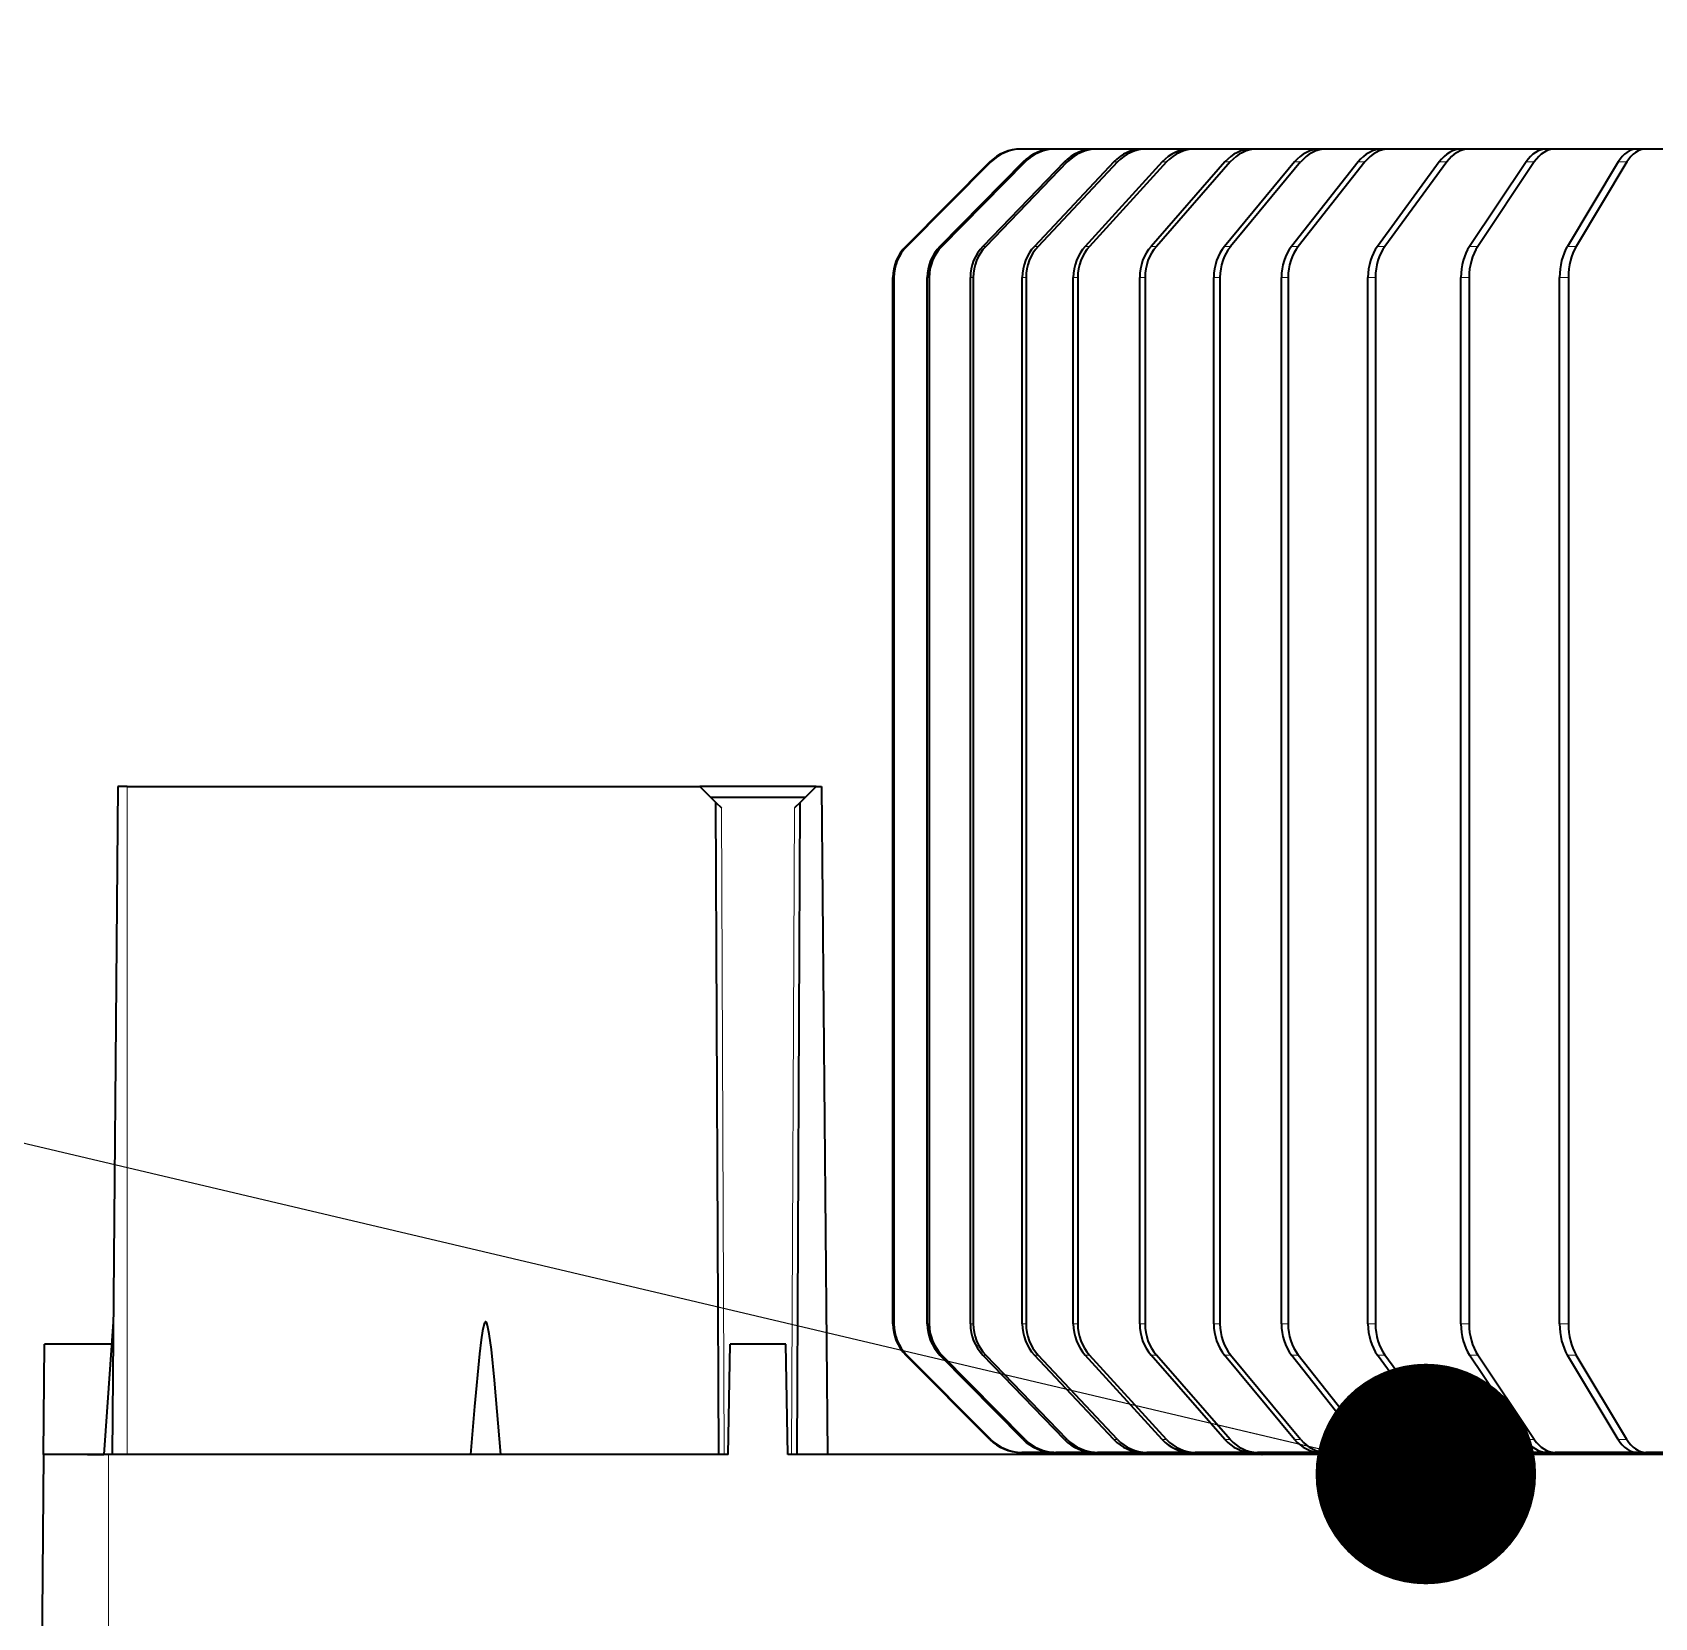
# Model space of a CAD drawing. Header units: inches. Extents: x 258415 to 640093, y 441672 to 945769.
# Drawn here: x 329174.9 to 329248.4, y 462775.4 to 462847.2 of the extents above; entities that cross this region are included whole.
import ezdxf

# ---------------------------------------------------------------- set-up
doc = ezdxf.new("R2010")
doc.units = ezdxf.units.IN
doc.header["$MEASUREMENT"] = 0
for name, color, linetype in [('CQ Light Elevation', 4, 'Continuous'), ('CQ section wall', 3, 'Continuous'), ('CQ Wall hatch_CHB', 8, 'Continuous'), ('CQ_callout', 34, 'Continuous')]:
    doc.layers.add(name, color=color, linetype=linetype)
doc.layers.add('CQ Lighting', color=5, linetype='Continuous', lineweight=0)
doc.styles.get("Standard").update_dxf_attribs({"font": 'arial.ttf'})
doc.dimstyles.get("Standard").update_dxf_attribs({"dimtxt": 0.18, "dimasz": 0.18, "dimexe": 0.18, "dimexo": 0.0625, "dimgap": 0.09, "dimtad": 0, "dimtih": 1, "dimtoh": 1, "dimdec": 4, "dimzin": 0, "dimdsep": 46, "dimtxsty": 'Standard', "dimcen": 0.09, "dimadec": 0, "dimazin": 0, "dimtfac": 1, "dimtdec": 4, "dimtofl": 0, "dimtmove": 0, "dimatfit": 3, "dimfxl": 1, "dimtolj": 1, "dimtzin": 0, "dimarcsym": 0})

# ---------------------------------------------------------------- blocks, each defined once
blk = doc.blocks.new('section c and d ff12')
at = {"layer": 'CQ Wall hatch_CHB', "ltscale": 300, "extrusion": (1.65644e-08, -2.02966e-09, 1)}
h = blk.add_hatch(dxfattribs=at)
h.set_pattern_fill('AR-CONC', color=256, scale=10, angle=-13.97142, style=0)
h.set_pattern_definition([(36.028577, (7745.6, -14615.695), (68.0890203, -23.40695), [7.5, -82.5]), (341.028577, (7745.6, -14615.695), (4.696116, 76.343932), [6, -66]), (86.480021, (7751.27, -14617.646), (72.7851354, 52.936981), [6.374019, -70.114211]), (32.212777, (7750.43, -14596.29), (99.570572, -41.829513), [11.25, -123.75]), (82.664212, (7758.72, -14599.77), (114.220033, 71.96377), [9.561034, -105.171376]), (337.21274, (7750.43, -14596.29), (114.220033, 71.96377), [9, -99]), (7.028577, (7758.923, -14603.554), (48.2040844, -53.482392), [7.5, -82.5]), (312.028577, (7758.92, -14603.55), (41.119588, 64.495185), [6, -66]), (57.480021, (7762.94, -14608.01), (89.323671, 11.012793), [6.374019, -70.114211]), (23.5285767, (7745.598, -14615.695), (9.2173322, 32.010976), [0, -65.2, 0, -67, 0, -66.25]), (353.528577, (7745.598, -14615.695), (35.0512903, 31.9228578), [0, -38.2, 0, -63.7, 0, -25.25]), (313.5285767, (7723.957, -14610.311), (51.2584374, -15.0772595), [0, -25, 0, -78, 0, -103.5]), (303.528577, (7714.253, -14607.897), (59.0102484, -4.3659754), [0, -32.5, 0, -51.8, 0, -73.5])])
h.paths.add_polyline_path([(327558.049, 463573.855), (327558.049, 463323.855), (332240.075, 463323.855), (332240.075, 463573.855)])
h.paths.add_polyline_path([(327558.049, 459623.855), (327558.049, 459373.855), (332240.075, 459373.855), (332240.075, 459623.855)])
blk = doc.blocks.new('T.HC0E0.HQ12 side 1')
at = {"layer": 'CQ Lighting', "color": 1, "lineweight": 35, "ltscale": 0.001089}
for p, q in [((441426.61, 518936.818), (441426.567, 518936.818)), ((441426.567, 518877.718), (441426.61, 518877.718))]:
    blk.add_line(p, q, dxfattribs=at)
at = {"layer": 'CQ Lighting', "color": 1, "lineweight": 35, "ltscale": 0.036159}
blk.add_line((441428.057, 518936.818), (441426.61, 518936.818), dxfattribs=at)
at = {"layer": 'CQ Lighting', "color": 1, "lineweight": 35, "ltscale": 0.002171}
for p, q in [((441428.144, 518936.818), (441428.057, 518936.818)), ((441428.057, 518877.718), (441428.144, 518877.718))]:
    blk.add_line(p, q, dxfattribs=at)
at = {"layer": 'CQ Lighting', "color": 1, "lineweight": 35, "ltscale": 0.044035}
blk.add_line((441429.905, 518936.818), (441428.144, 518936.818), dxfattribs=at)
at = {"layer": 'CQ Lighting', "color": 1, "lineweight": 35, "ltscale": 0.003235}
for p, q in [((441430.034, 518936.818), (441429.905, 518936.818)), ((441429.905, 518877.718), (441430.034, 518877.718))]:
    blk.add_line(p, q, dxfattribs=at)
at = {"layer": 'CQ Lighting', "color": 1, "lineweight": 35, "ltscale": 0.051704}
blk.add_line((441432.103, 518936.818), (441430.034, 518936.818), dxfattribs=at)
at = {"layer": 'CQ Lighting', "color": 1, "lineweight": 35, "ltscale": 0.004275}
for p, q in [((441432.274, 518936.818), (441432.103, 518936.818)), ((441432.103, 518877.718), (441432.274, 518877.718))]:
    blk.add_line(p, q, dxfattribs=at)
at = {"layer": 'CQ Lighting', "color": 1, "lineweight": 35, "ltscale": 0.119439}
blk.add_line((441437.051, 518936.818), (441432.274, 518936.818), dxfattribs=at)
at = {"layer": 'CQ Lighting', "color": 1, "lineweight": 35, "ltscale": 0.005084}
for p, q in [((441434.467, 518936.818), (441434.264, 518936.818)), ((441434.264, 518877.718), (441434.467, 518877.718))]:
    blk.add_line(p, q, dxfattribs=at)
at = {"layer": 'CQ Lighting', "color": 1, "lineweight": 35, "ltscale": 0.14194}
blk.add_line((441440.145, 518936.818), (441434.467, 518936.818), dxfattribs=at)
at = {"layer": 'CQ Lighting', "color": 1, "lineweight": 35, "ltscale": 0.00606}
for p, q in [((441437.294, 518936.818), (441437.051, 518936.818)), ((441437.051, 518877.718), (441437.294, 518877.718))]:
    blk.add_line(p, q, dxfattribs=at)
at = {"layer": 'CQ Lighting', "color": 1, "lineweight": 35, "ltscale": 0.141899}
blk.add_line((441442.97, 518936.818), (441437.294, 518936.818), dxfattribs=at)
at = {"layer": 'CQ Lighting', "color": 1, "lineweight": 35, "ltscale": 0.00699}
for p, q in [((441440.425, 518936.818), (441440.145, 518936.818)), ((441440.145, 518877.718), (441440.425, 518877.718))]:
    blk.add_line(p, q, dxfattribs=at)
at = {"layer": 'CQ Lighting', "color": 1, "lineweight": 35, "ltscale": 0.204008}
blk.add_line((441448.585, 518936.818), (441440.425, 518936.818), dxfattribs=at)
at = {"layer": 'CQ Lighting', "color": 1, "lineweight": 35, "ltscale": 0.007696}
for p, q in [((441443.277, 518936.818), (441442.97, 518936.818)), ((441442.97, 518877.718), (441443.277, 518877.718))]:
    blk.add_line(p, q, dxfattribs=at)
at = {"layer": 'CQ Lighting', "color": 1, "lineweight": 35, "ltscale": 0.193913}
blk.add_line((441451.034, 518936.818), (441443.277, 518936.818), dxfattribs=at)
at = {"layer": 'CQ Lighting', "color": 1, "lineweight": 35, "ltscale": 0.008525}
for p, q in [((441446.909, 518936.818), (441446.568, 518936.818)), ((441446.568, 518877.718), (441446.909, 518877.718))]:
    blk.add_line(p, q, dxfattribs=at)
at = {"layer": 'CQ Lighting', "color": 1, "lineweight": 35, "ltscale": 0.179971}
blk.add_line((441454.108, 518936.818), (441446.909, 518936.818), dxfattribs=at)
at = {"layer": 'CQ Lighting', "color": 1, "lineweight": 35, "ltscale": 0.009289}
for p, q in [((441450.791, 518936.818), (441450.419, 518936.818)), ((441450.419, 518877.718), (441450.791, 518877.718))]:
    blk.add_line(p, q, dxfattribs=at)
at = {"layer": 'CQ Lighting', "color": 1, "lineweight": 35, "ltscale": 0.164659}
blk.add_line((441457.377, 518936.818), (441450.791, 518936.818), dxfattribs=at)
at = {"layer": 'CQ Lighting', "color": 1, "lineweight": 35, "ltscale": 0.009983}
for p, q in [((441454.901, 518936.818), (441454.501, 518936.818)), ((441454.501, 518877.718), (441454.901, 518877.718))]:
    blk.add_line(p, q, dxfattribs=at)
at = {"layer": 'CQ Lighting', "color": 1, "lineweight": 35, "ltscale": 0.148094}
blk.add_line((441460.824, 518936.818), (441454.901, 518936.818), dxfattribs=at)
at = {"layer": 'CQ Lighting', "color": 1, "lineweight": 35, "ltscale": 0.135098}
for p, q in [((441425.158, 518936.232), (441421.344, 518932.404)), ((441425.158, 518936.232), (441421.344, 518932.404)), ((441425.202, 518936.232), (441421.388, 518932.404)), ((441425.158, 518878.304), (441421.344, 518882.132)), ((441425.202, 518878.304), (441421.388, 518882.132))]:
    blk.add_line(p, q, dxfattribs=at)
at = {"layer": 'CQ Lighting', "color": 1, "lineweight": 35, "ltscale": 0.134331}
for p, q in [((441426.664, 518936.232), (441422.894, 518932.404)), ((441426.751, 518936.232), (441422.981, 518932.404)), ((441426.664, 518878.304), (441422.894, 518882.132)), ((441426.751, 518878.304), (441422.981, 518882.132))]:
    blk.add_line(p, q, dxfattribs=at)
at = {"layer": 'CQ Lighting', "color": 1, "lineweight": 35, "ltscale": 0.133069}
for p, q in [((441428.539, 518936.232), (441424.841, 518932.404)), ((441428.668, 518936.232), (441424.97, 518932.404)), ((441428.539, 518878.304), (441424.841, 518882.132)), ((441428.668, 518878.304), (441424.97, 518882.132))]:
    blk.add_line(p, q, dxfattribs=at)
at = {"layer": 'CQ Lighting', "color": 1, "lineweight": 13, "ltscale": 0.001089}
for p, q in [((441425.202, 518936.232), (441425.158, 518936.232)), ((441421.388, 518932.404), (441421.344, 518932.404)), ((441420.804, 518930.99), (441420.761, 518930.99)), ((441420.761, 518883.546), (441420.804, 518883.546)), ((441421.344, 518882.132), (441421.388, 518882.132)), ((441425.158, 518878.304), (441425.202, 518878.304))]:
    blk.add_line(p, q, dxfattribs=at)
at = {"layer": 'CQ Lighting', "color": 1, "lineweight": 13, "ltscale": 0.002171}
for p, q in [((441426.751, 518936.232), (441426.664, 518936.232)), ((441422.981, 518932.404), (441422.894, 518932.404)), ((441422.404, 518930.99), (441422.317, 518930.99)), ((441422.317, 518883.546), (441422.404, 518883.546)), ((441422.894, 518882.132), (441422.981, 518882.132)), ((441426.664, 518878.304), (441426.751, 518878.304))]:
    blk.add_line(p, q, dxfattribs=at)
at = {"layer": 'CQ Lighting', "color": 1, "lineweight": 35, "ltscale": 0.131337}
for p, q in [((441430.774, 518936.232), (441427.176, 518932.404)), ((441430.945, 518936.232), (441427.347, 518932.404)), ((441430.774, 518878.304), (441427.176, 518882.132)), ((441430.945, 518878.304), (441427.347, 518882.132))]:
    blk.add_line(p, q, dxfattribs=at)
at = {"layer": 'CQ Lighting', "color": 1, "lineweight": 13, "ltscale": 0.003235}
for p, q in [((441428.668, 518936.232), (441428.539, 518936.232)), ((441424.97, 518932.404), (441424.841, 518932.404)), ((441424.405, 518930.99), (441424.275, 518930.99)), ((441424.275, 518883.546), (441424.405, 518883.546)), ((441424.841, 518882.132), (441424.97, 518882.132)), ((441428.539, 518878.304), (441428.668, 518878.304))]:
    blk.add_line(p, q, dxfattribs=at)
at = {"layer": 'CQ Lighting', "color": 1, "lineweight": 35, "ltscale": 0.129637}
blk.add_line((441432.972, 518936.232), (441429.475, 518932.404), dxfattribs=at)
at = {"layer": 'CQ Lighting', "color": 1, "lineweight": 35, "ltscale": 0.129636}
for p, q in [((441433.175, 518936.232), (441429.678, 518932.404)), ((441432.972, 518878.304), (441429.475, 518882.132)), ((441433.175, 518878.304), (441429.678, 518882.132))]:
    blk.add_line(p, q, dxfattribs=at)
at = {"layer": 'CQ Lighting', "color": 1, "lineweight": 13, "ltscale": 0.004275}
for p, q in [((441430.945, 518936.232), (441430.774, 518936.232)), ((441427.347, 518932.404), (441427.176, 518932.404)), ((441426.797, 518930.99), (441426.626, 518930.99)), ((441426.626, 518883.546), (441426.797, 518883.546)), ((441427.176, 518882.132), (441427.347, 518882.132)), ((441430.774, 518878.304), (441430.945, 518878.304))]:
    blk.add_line(p, q, dxfattribs=at)
at = {"layer": 'CQ Lighting', "color": 1, "lineweight": 35, "ltscale": 0.127153}
for p, q in [((441435.814, 518936.232), (441432.466, 518932.404)), ((441436.057, 518936.232), (441432.708, 518932.404)), ((441435.814, 518878.304), (441432.466, 518882.132)), ((441436.057, 518878.304), (441432.708, 518882.132))]:
    blk.add_line(p, q, dxfattribs=at)
at = {"layer": 'CQ Lighting', "color": 1, "lineweight": 13, "ltscale": 0.005084}
for p, q in [((441433.175, 518936.232), (441432.972, 518936.232)), ((441429.678, 518932.404), (441429.475, 518932.404)), ((441429.143, 518930.99), (441428.94, 518930.99)), ((441428.94, 518883.546), (441429.143, 518883.546)), ((441429.475, 518882.132), (441429.678, 518882.132)), ((441432.972, 518878.304), (441433.175, 518878.304))]:
    blk.add_line(p, q, dxfattribs=at)
at = {"layer": 'CQ Lighting', "color": 1, "lineweight": 35, "ltscale": 0.124325}
for p, q in [((441438.973, 518936.232), (441435.799, 518932.404)), ((441439.252, 518936.232), (441436.078, 518932.404)), ((441438.973, 518878.304), (441435.799, 518882.132))]:
    blk.add_line(p, q, dxfattribs=at)
at = {"layer": 'CQ Lighting', "color": 1, "lineweight": 13, "ltscale": 0.00606}
for p, q in [((441436.057, 518936.232), (441435.814, 518936.232)), ((441432.708, 518932.404), (441432.466, 518932.404)), ((441432.196, 518930.99), (441431.954, 518930.99)), ((441431.954, 518883.546), (441432.196, 518883.546)), ((441432.466, 518882.132), (441432.708, 518882.132)), ((441435.814, 518878.304), (441436.057, 518878.304))]:
    blk.add_line(p, q, dxfattribs=at)
at = {"layer": 'CQ Lighting', "color": 1, "lineweight": 35, "ltscale": 0.121856}
for p, q in [((441441.855, 518936.232), (441438.838, 518932.404)), ((441442.163, 518936.232), (441439.146, 518932.404)), ((441441.855, 518878.304), (441438.838, 518882.132)), ((441442.163, 518878.304), (441439.146, 518882.132))]:
    blk.add_line(p, q, dxfattribs=at)
at = {"layer": 'CQ Lighting', "color": 1, "lineweight": 13, "ltscale": 0.00699}
for p, q in [((441439.252, 518936.232), (441438.973, 518936.232)), ((441436.078, 518932.404), (441435.799, 518932.404)), ((441435.593, 518930.99), (441435.313, 518930.99)), ((441435.313, 518883.546), (441435.593, 518883.546)), ((441435.799, 518882.132), (441436.078, 518882.132)), ((441438.973, 518878.304), (441439.252, 518878.304))]:
    blk.add_line(p, q, dxfattribs=at)
at = {"layer": 'CQ Lighting', "color": 1, "lineweight": 13, "ltscale": 0.007696}
for p, q in [((441442.163, 518936.232), (441441.855, 518936.232)), ((441439.146, 518932.404), (441438.838, 518932.404)), ((441438.685, 518930.99), (441438.377, 518930.99)), ((441438.377, 518883.546), (441438.685, 518883.546)), ((441438.838, 518882.132), (441439.146, 518882.132)), ((441441.855, 518878.304), (441442.163, 518878.304))]:
    blk.add_line(p, q, dxfattribs=at)
at = {"layer": 'CQ Lighting', "color": 1, "lineweight": 35, "ltscale": 0.118576}
for p, q in [((441445.533, 518936.232), (441442.733, 518932.404)), ((441445.874, 518936.232), (441443.074, 518932.404)), ((441445.533, 518878.304), (441442.733, 518882.132)), ((441445.874, 518878.304), (441443.074, 518882.132))]:
    blk.add_line(p, q, dxfattribs=at)
at = {"layer": 'CQ Lighting', "color": 1, "lineweight": 13, "ltscale": 0.008525}
for p, q in [((441445.874, 518936.232), (441445.533, 518936.232)), ((441443.074, 518932.404), (441442.733, 518932.404)), ((441442.646, 518930.99), (441442.305, 518930.99)), ((441442.305, 518883.546), (441442.646, 518883.546)), ((441442.733, 518882.132), (441443.074, 518882.132)), ((441445.533, 518878.304), (441445.874, 518878.304))]:
    blk.add_line(p, q, dxfattribs=at)
at = {"layer": 'CQ Lighting', "color": 1, "lineweight": 35, "ltscale": 0.115161}
for p, q in [((441449.473, 518936.232), (441446.911, 518932.404)), ((441449.845, 518936.232), (441447.283, 518932.404)), ((441449.473, 518878.304), (441446.911, 518882.132)), ((441449.845, 518878.304), (441447.283, 518882.132))]:
    blk.add_line(p, q, dxfattribs=at)
at = {"layer": 'CQ Lighting', "color": 1, "lineweight": 13, "ltscale": 0.009289}
for p, q in [((441449.845, 518936.232), (441449.473, 518936.232)), ((441447.283, 518932.404), (441446.911, 518932.404)), ((441446.891, 518930.99), (441446.519, 518930.99)), ((441446.519, 518883.546), (441446.891, 518883.546)), ((441446.911, 518882.132), (441447.283, 518882.132)), ((441449.473, 518878.304), (441449.845, 518878.304))]:
    blk.add_line(p, q, dxfattribs=at)
at = {"layer": 'CQ Lighting', "color": 1, "lineweight": 35, "ltscale": 0.111706}
for p, q in [((441453.65, 518936.232), (441451.346, 518932.404)), ((441454.049, 518936.232), (441451.745, 518932.404)), ((441453.65, 518878.304), (441451.346, 518882.132)), ((441454.049, 518878.304), (441451.745, 518882.132))]:
    blk.add_line(p, q, dxfattribs=at)
at = {"layer": 'CQ Lighting', "color": 1, "lineweight": 13, "ltscale": 0.009983}
for p, q in [((441454.049, 518936.232), (441453.65, 518936.232)), ((441451.745, 518932.404), (441451.346, 518932.404)), ((441451.393, 518930.99), (441450.994, 518930.99)), ((441450.994, 518883.546), (441451.393, 518883.546)), ((441451.346, 518882.132), (441451.745, 518882.132)), ((441453.65, 518878.304), (441454.049, 518878.304))]:
    blk.add_line(p, q, dxfattribs=at)
at = {"layer": 'CQ Lighting', "color": 1, "lineweight": 35}
for p, q in [((441420.761, 518883.546), (441420.761, 518930.99)), ((441420.804, 518930.99), (441420.804, 518883.546)), ((441422.317, 518883.546), (441422.317, 518930.99)), ((441422.404, 518930.99), (441422.404, 518883.546)), ((441424.275, 518883.546), (441424.275, 518930.99)), ((441424.405, 518930.99), (441424.405, 518883.546)), ((441426.626, 518883.546), (441426.626, 518930.99)), ((441426.797, 518930.99), (441426.797, 518883.546)), ((441428.94, 518883.546), (441428.94, 518930.99)), ((441429.143, 518930.99), (441429.143, 518883.546)), ((441431.954, 518883.546), (441431.954, 518930.99)), ((441432.196, 518930.99), (441432.196, 518883.546)), ((441435.313, 518883.546), (441435.313, 518930.99)), ((441435.593, 518930.99), (441435.593, 518883.546)), ((441438.377, 518883.546), (441438.377, 518930.99)), ((441438.685, 518930.99), (441438.685, 518883.546)), ((441442.305, 518883.546), (441442.305, 518930.99)), ((441442.646, 518930.99), (441442.646, 518883.546)), ((441446.519, 518883.546), (441446.519, 518930.99)), ((441446.891, 518930.99), (441446.891, 518883.546)), ((441450.994, 518883.546), (441450.994, 518930.99)), ((441451.393, 518930.99), (441451.393, 518883.546)), ((441385.615, 518907.918), (441385.351, 518877.618)), ((441386.039, 518907.918), (441412.002, 518907.918)), ((441417.527, 518907.918), (441417.791, 518877.618)), ((441412.86, 518877.618), (441412.731, 518907.19)), ((441416.419, 518877.618), (441416.548, 518907.19)), ((441382.239, 518877.618), (441381.738, 518820.205)), ((441413.289, 518877.618), (441385.189, 518877.618)), ((441478.549, 518877.618), (441415.989, 518877.618))]:
    blk.add_line(p, q, dxfattribs=at)
at = {"layer": 'CQ Lighting', "color": 1, "lineweight": 35, "ltscale": 0.010601}
blk.add_line((441386.039, 518907.918), (441385.615, 518907.918), dxfattribs=at)
at = {"layer": 'CQ Lighting', "color": 1, "lineweight": 13}
for p, q in [((441386.039, 518907.918), (441386.039, 518877.618)), ((441413.11, 518877.618), (441412.982, 518906.939)), ((441416.169, 518877.618), (441416.297, 518906.939)), ((441385.189, 518877.618), (441385.189, 518820.205))]:
    blk.add_line(p, q, dxfattribs=at)
at = {"layer": 'CQ Lighting', "color": 1, "lineweight": 35, "ltscale": 0.025749}
for p, q in [((441412.002, 518907.918), (441412.731, 518907.19)), ((441417.276, 518907.918), (441416.548, 518907.19))]:
    blk.add_line(p, q, dxfattribs=at)
at = {"layer": 'CQ Lighting', "color": 1, "lineweight": 35, "ltscale": 0.13185}
blk.add_line((441417.276, 518907.918), (441412.002, 518907.918), dxfattribs=at)
at = {"layer": 'CQ Lighting', "color": 1, "lineweight": 35, "ltscale": 0.006255}
blk.add_line((441417.276, 518907.918), (441417.527, 518907.918), dxfattribs=at)
at = {"layer": 'CQ Lighting', "color": 1, "lineweight": 35, "ltscale": 0.106851}
blk.add_line((441416.776, 518907.418), (441412.502, 518907.418), dxfattribs=at)
at = {"layer": 'CQ Lighting', "color": 1, "lineweight": 35, "ltscale": 0.008877}
for p, q in [((441412.731, 518907.19), (441412.982, 518906.939)), ((441416.548, 518907.19), (441416.297, 518906.939))]:
    blk.add_line(p, q, dxfattribs=at)
at = {"layer": 'CQ Lighting', "color": 1, "lineweight": 35, "ltscale": 0.150785}
blk.add_line((441385.403, 518883.635), (441384.983, 518877.618), dxfattribs=at)
at = {"layer": 'CQ Lighting', "color": 1, "lineweight": 35, "ltscale": 0.125005}
blk.add_line((441382.239, 518877.618), (441382.283, 518882.618), dxfattribs=at)
at = {"layer": 'CQ Lighting', "color": 1, "lineweight": 35, "ltscale": 0.076233}
blk.add_line((441385.332, 518882.618), (441382.283, 518882.618), dxfattribs=at)
at = {"layer": 'CQ Lighting', "color": 1, "lineweight": 35, "ltscale": 0.125019}
for p, q in [((441413.289, 518877.618), (441413.377, 518882.618)), ((441415.989, 518877.618), (441415.902, 518882.618))]:
    blk.add_line(p, q, dxfattribs=at)
at = {"layer": 'CQ Lighting', "color": 1, "lineweight": 35, "ltscale": 0.063136}
blk.add_line((441415.902, 518882.618), (441413.377, 518882.618), dxfattribs=at)
at = {"layer": 'CQ Lighting', "color": 1, "lineweight": 35, "ltscale": 0.124324}
blk.add_line((441439.252, 518878.304), (441436.078, 518882.132), dxfattribs=at)
at = {"layer": 'CQ Lighting', "color": 1, "lineweight": 35, "ltscale": 0.07375}
blk.add_line((441385.189, 518877.618), (441382.239, 518877.618), dxfattribs=at)
at = {"layer": 'CQ Lighting', "color": 1, "lineweight": 35, "ltscale": 0.018807}
blk.add_line((441384.23, 518877.618), (441384.983, 518877.618), dxfattribs=at)
at = {"layer": 'CQ Lighting', "color": 1, "lineweight": 35, "ltscale": 0.036069}
blk.add_line((441428.053, 518877.718), (441426.61, 518877.718), dxfattribs=at)
at = {"layer": 'CQ Lighting', "color": 1, "lineweight": 35, "ltscale": 0.043948}
blk.add_line((441429.902, 518877.718), (441428.144, 518877.718), dxfattribs=at)
at = {"layer": 'CQ Lighting', "color": 1, "lineweight": 35, "ltscale": 0.051621}
blk.add_line((441432.099, 518877.718), (441430.034, 518877.718), dxfattribs=at)
at = {"layer": 'CQ Lighting', "color": 1, "lineweight": 35, "ltscale": 0.00053}
for p, q in [((441430.595, 518877.618), (441430.574, 518877.618)), ((441437.484, 518877.618), (441437.505, 518877.618))]:
    blk.add_line(p, q, dxfattribs=at)
at = {"layer": 'CQ Lighting', "color": 1, "lineweight": 35, "ltscale": 0.049688}
blk.add_line((441434.261, 518877.718), (441432.274, 518877.718), dxfattribs=at)
at = {"layer": 'CQ Lighting', "color": 1, "lineweight": 35, "ltscale": 0.06452}
blk.add_line((441437.048, 518877.718), (441434.467, 518877.718), dxfattribs=at)
at = {"layer": 'CQ Lighting', "color": 1, "lineweight": 35, "ltscale": 0.071216}
blk.add_line((441440.142, 518877.718), (441437.294, 518877.718), dxfattribs=at)
at = {"layer": 'CQ Lighting', "color": 1, "lineweight": 35, "ltscale": 0.063567}
blk.add_line((441442.967, 518877.718), (441440.425, 518877.718), dxfattribs=at)
at = {"layer": 'CQ Lighting', "color": 1, "lineweight": 35, "ltscale": 0.011042}
blk.add_line((441443.004, 518877.718), (441442.574, 518877.618), dxfattribs=at)
at = {"layer": 'CQ Lighting', "color": 1, "lineweight": 35, "ltscale": 0.0822}
blk.add_line((441446.565, 518877.718), (441443.277, 518877.718), dxfattribs=at)
at = {"layer": 'CQ Lighting', "color": 1, "lineweight": 13, "ltscale": 0.012678}
blk.add_line((441444.273, 518877.618), (441444.77, 518877.718), dxfattribs=at)
at = {"layer": 'CQ Lighting', "color": 1, "lineweight": 35, "ltscale": 0.087716}
blk.add_line((441450.417, 518877.718), (441446.909, 518877.718), dxfattribs=at)
at = {"layer": 'CQ Lighting', "color": 1, "lineweight": 13, "ltscale": 0.004466}
blk.add_line((441449.351, 518877.718), (441449.499, 518877.618), dxfattribs=at)
at = {"layer": 'CQ Lighting', "color": 1, "lineweight": 35, "ltscale": 0.092721}
blk.add_line((441454.5, 518877.718), (441450.791, 518877.718), dxfattribs=at)
at = {"layer": 'CQ Lighting', "color": 1, "lineweight": 35, "ltscale": 0.097243}
blk.add_line((441458.79, 518877.718), (441454.901, 518877.718), dxfattribs=at)
at = {"layer": 'CQ Lighting', "color": 1, "lineweight": 35}
blk.add_lwpolyline([(441402.975, 518877.618), (441402.694, 518880.993), (441402.552, 518882.386), (441402.458, 518883.087), (441402.38, 518883.47), (441402.342, 518883.578), (441402.319, 518883.616), (441402.303, 518883.631), (441402.284, 518883.634), (441402.273, 518883.629), (441402.263, 518883.621), (441402.244, 518883.593), (441402.205, 518883.491), (441402.146, 518883.233), (441402.081, 518882.82), (441402.005, 518882.191), (441401.78, 518879.796), (441401.604, 518877.618)], dxfattribs=at)
at = {"layer": 'CQ Lighting', "color": 1, "lineweight": 13}
for centre, radius, start, end in [((441444.93, 518876.737), 1.407, 135.54322, 141.20868), ((441451.067, 518875.848), 2.183, 121.02649, 125.79504), ((441450.403, 518877.267), 0.718, 29.28984, 38.94097)]:
    blk.add_arc(centre, radius, start, end, dxfattribs=at)
at = {"layer": 'CQ Lighting', "color": 1, "lineweight": 35}
for centre, major_axis, ratio, start_param, end_param in [((441426.567, 518934.818), (0, 2), 0.996195, 6.283185, 7.068583), ((441426.567, 518934.818), (0, -2), 0.996195, 3.141593, 3.926991), ((441426.61, 518934.818), (0, 2), 0.996195, 6.283185, 7.068583), ((441428.057, 518934.818), (0, 2), 0.984808, 6.283185, 7.068583), ((441428.144, 518934.818), (0, 2), 0.984808, 6.283185, 7.068583), ((441429.905, 518934.818), (0, 2), 0.965926, 6.283185, 7.068583), ((441430.034, 518934.818), (0, 2), 0.965926, 6.283185, 7.068583), ((441429.905, 518934.818), (0, -2), 0.965926, 3.141593, 3.147136), ((441432.103, 518934.818), (0, 2), 0.939693, 0, 0.785398), ((441432.274, 518934.818), (0, 2), 0.939693, 0, 0.785398), ((441432.103, 518934.818), (0, -2), 0.939693, 3.141593, 3.147677), ((441434.264, 518934.818), (0, 2), 0.913545, 0, 0.785398), ((441434.467, 518934.818), (0, 2), 0.913545, 0, 0.785398), ((441437.051, 518934.818), (0, 2), 0.87462, 6.283185, 7.068583), ((441437.294, 518934.818), (0, 2), 0.87462, 0, 0.785398), ((441437.75, 518934.818), (0, -2), 0.984808, 3.136572, 3.141593), ((441437.837, 518934.818), (0, -2), 0.984808, 3.135317, 3.141593), ((441440.145, 518934.818), (0, 2), 0.829038, 0, 0.785398), ((441440.425, 518934.818), (0, 2), 0.829038, 0, 0.785398), ((441439.413, 518934.818), (0, -2), 0.965926, 3.136041, 3.141593), ((441439.542, 518934.818), (0, -2), 0.965926, 3.135167, 3.141593), ((441441.352, 518934.818), (0, -2), 0.939693, 3.135593, 3.141593), ((441441.523, 518934.818), (0, -2), 0.939693, 3.134748, 3.141593), ((441442.97, 518934.818), (0, 2), 0.788011, 0, 0.785398), ((441443.277, 518934.818), (0, 2), 0.788011, 0, 0.785398), ((441446.568, 518934.818), (0, 2), 0.731354, 6.283185, 7.068583), ((441446.909, 518934.818), (0, 2), 0.731354, 6.283185, 7.068583), ((441450.419, 518934.818), (0, 2), 0.669131, 0, 0.785398), ((441450.791, 518934.818), (0, 2), 0.669131, 0, 0.785398), ((441454.501, 518934.818), (0, 2), 0.601815, 0, 0.785398), ((441454.901, 518934.818), (0, 2), 0.601815, 0, 0.785398), ((441422.753, 518930.99), (0, 2), 0.996195, 0.785398, 1.570796), ((441422.797, 518930.99), (0, 2), 0.996195, 0.785398, 1.570796), ((441424.287, 518930.99), (0, 2), 0.984808, 0.785398, 1.570796), ((441424.373, 518930.99), (0, 2), 0.984808, 0.785398, 1.570796), ((441426.207, 518930.99), (0, 2), 0.965926, 0.785398, 1.570796), ((441426.337, 518930.99), (0, 2), 0.965926, 0.785398, 1.570796), ((441428.505, 518930.99), (0, 2), 0.939693, 0.785398, 1.570796), ((441428.676, 518930.99), (0, 2), 0.939693, 0.785398, 1.570796), ((441430.767, 518930.99), (0, 2), 0.913545, 0.785398, 1.570796), ((441430.97, 518930.99), (0, 2), 0.913545, 0.785398, 1.570796), ((441433.703, 518930.99), (0, 2), 0.87462, 0.785398, 1.570796), ((441433.945, 518930.99), (0, 2), 0.87462, 0.785398, 1.570796), ((441436.971, 518930.99), (0, 2), 0.829038, 0.785398, 1.570796), ((441437.251, 518930.99), (0, 2), 0.829038, 0.785398, 1.570796), ((441439.953, 518930.99), (0, 2), 0.788011, 0.785398, 1.570796), ((441440.261, 518930.99), (0, 2), 0.788011, 0.785398, 1.570796), ((441443.768, 518930.99), (0, 2), 0.731354, 0.785398, 1.570796), ((441444.109, 518930.99), (0, 2), 0.731354, 0.785398, 1.570796), ((441447.858, 518930.99), (0, 2), 0.669131, 0.785398, 1.570796), ((441448.229, 518930.99), (0, 2), 0.669131, 0.785398, 1.570796), ((441452.197, 518930.99), (0, 2), 0.601815, 0.785398, 1.570796), ((441452.597, 518930.99), (0, 2), 0.601815, 0.785398, 1.570796), ((441422.753, 518883.546), (0, 2), 0.996195, 1.570796, 2.356194), ((441422.797, 518883.546), (0, 2), 0.996195, 1.570796, 2.356194), ((441424.287, 518883.546), (0, 2), 0.984808, 1.570796, 2.356194), ((441424.373, 518883.546), (0, 2), 0.984808, 1.570796, 2.356194), ((441426.207, 518883.546), (0, 2), 0.965926, 1.570796, 2.356194), ((441426.337, 518883.546), (0, 2), 0.965926, 1.570796, 2.356194), ((441428.505, 518883.546), (0, 2), 0.939693, 1.570796, 2.356194), ((441428.676, 518883.546), (0, 2), 0.939693, 1.570796, 2.356194), ((441430.767, 518883.546), (0, 2), 0.913545, 1.570796, 2.356194), ((441430.97, 518883.546), (0, 2), 0.913545, 1.570796, 2.356194), ((441433.703, 518883.546), (0, 2), 0.87462, 1.570796, 2.356194), ((441433.945, 518883.546), (0, 2), 0.87462, 1.570796, 2.356194), ((441436.971, 518883.546), (0, 2), 0.829038, 1.570796, 2.356194), ((441437.251, 518883.546), (0, 2), 0.829038, 1.570796, 2.356194), ((441439.953, 518883.546), (0, 2), 0.788011, 1.570796, 2.356194), ((441440.261, 518883.546), (0, 2), 0.788011, 1.570796, 2.356194), ((441443.768, 518883.546), (0, 2), 0.731354, 1.570796, 2.356194), ((441444.109, 518883.546), (0, 2), 0.731354, 1.570796, 2.356194), ((441447.858, 518883.546), (0, 2), 0.669131, 1.570796, 2.356194), ((441448.229, 518883.546), (0, 2), 0.669131, 1.570796, 2.356194), ((441452.197, 518883.546), (0, 2), 0.601815, 1.570796, 2.356194), ((441452.597, 518883.546), (0, 2), 0.601815, 1.570796, 2.356194), ((441426.567, 518879.718), (0, 2), 0.996195, 2.356194, 3.141593), ((441426.61, 518879.718), (0, 2), 0.996195, 2.356194, 3.141593), ((441428.057, 518879.718), (0, 2), 0.984808, 2.356194, 3.141593), ((441428.144, 518879.718), (0, 2), 0.984808, 2.356194, 3.141593), ((441429.905, 518879.718), (0, 2), 0.965926, 2.356194, 3.141593), ((441430.034, 518879.718), (0, 2), 0.965926, 2.356194, 3.141593), ((441432.103, 518879.718), (0, 2), 0.939693, 2.356194, 3.141593), ((441432.274, 518879.718), (0, 2), 0.939693, 2.356194, 3.141593), ((441434.264, 518879.718), (0, 2), 0.913545, 2.356194, 3.141593), ((441434.467, 518879.718), (0, 2), 0.913545, 2.356194, 3.141593), ((441437.051, 518879.718), (0, 2), 0.87462, 2.356194, 3.141593), ((441437.294, 518879.718), (0, 2), 0.87462, 2.356194, 3.141593), ((441440.145, 518879.718), (0, 2), 0.829038, 2.356194, 3.141593), ((441440.425, 518879.718), (0, 2), 0.829038, 2.356194, 3.141593), ((441442.97, 518879.718), (0, 2), 0.788011, 2.356194, 3.141593), ((441443.277, 518879.718), (0, 2), 0.788011, 2.356194, 3.141593), ((441446.568, 518879.718), (0, 2), 0.731354, 2.356194, 3.141593), ((441446.909, 518879.718), (0, 2), 0.731354, 2.356194, 3.141593), ((441450.419, 518879.718), (0, 2), 0.669131, 2.356194, 3.141593), ((441450.791, 518879.718), (0, 2), 0.669131, 2.356194, 3.141593), ((441454.501, 518879.718), (0, 2), 0.601815, 2.356194, 3.141593), ((441454.901, 518879.718), (0, 2), 0.601815, 2.356194, 3.141593)]:
    blk.add_ellipse(centre, major_axis=major_axis, ratio=ratio, start_param=start_param, end_param=end_param, dxfattribs=at)

msp = doc.modelspace()

# ---------------------------------------------------------------- block references
at = {"layer": 'CQ Light Elevation'}
msp.add_blockref('T.HC0E0.HQ12 side 1', (-112206.866, -56094.863, 0), dxfattribs=at)
at = {"layer": 'CQ section wall'}
msp.add_blockref('section c and d ff12', (0, 0), dxfattribs=at)

# ---------------------------------------------------------------- leaders
at = {"layer": 'CQ_callout'}
msp.add_leader([(329238.063, 462781.873, -0.001), (327776.472, 463126.563, -0.001), (327166.936, 463126.563, -0.001)], dimstyle='Standard', override={"dimasz": 10, "dimldrblk": 'Dot', "dimfxl": 0.1, "dimarcsym": 2}, dxfattribs=at)

doc.saveas('drawing.dxf')
